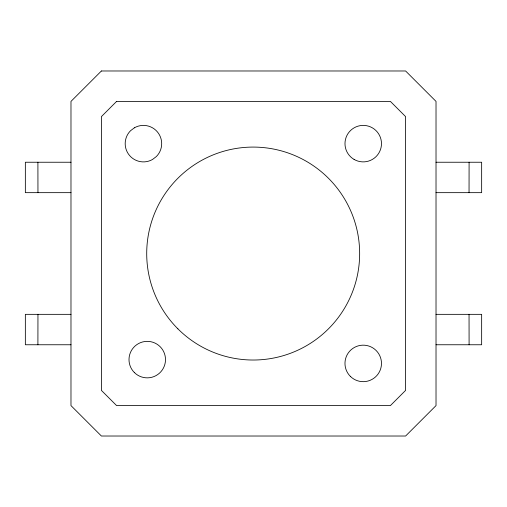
<?xml version="1.0" encoding="UTF-8"?>
<svg xmlns="http://www.w3.org/2000/svg" width="507" height="507" viewBox="0 0 507 507"><rect width="100%" height="100%" fill="white"/><g stroke="black" fill="none" stroke-linecap="round" stroke-linejoin="round"><path stroke-width="0.76" d="M70.98 162.24L25.35 162.24L25.35 192.66L70.98 192.66M436.02 162.24L481.65 162.24L481.65 192.66L436.02 192.66M70.98 314.34L25.35 314.34L25.35 344.76L70.98 344.76M436.02 314.34L481.65 314.34L481.65 344.76L436.02 344.76M134.349 372.512A18.246 18.246 0 0 0 164.876 364.324A18.246 18.246 0 0 0 142.518 341.984A18.246 18.246 0 0 0 134.349 372.512L134.374 372.531M469.095 162.24L469.045 192.66M469.045 314.34L469.095 344.76M37.905 162.24L37.955 192.66M37.955 314.34L37.905 344.76M101.4 70.98L70.98 101.4L70.98 405.6L101.4 436.02L405.6 436.02L436.02 405.6L436.02 101.4L405.6 70.98L101.4 70.98M116.61 101.4L101.4 116.61L101.4 390.39L116.61 405.6L390.39 405.6L405.6 390.39L405.6 116.61L390.39 101.4L116.61 101.4M134.323 127.834L130.54 130.73A18.252 18.252 0 0 0 152.575 159.445L156.352 156.543A18.252 18.252 0 0 0 134.323 127.834M177.894 328.84A106.47 106.47 0 0 0 356.022 281.112A106.47 106.47 0 0 0 225.621 150.712A106.47 106.47 0 0 0 177.894 328.84M354.108 159.439A18.246 18.246 0 0 0 381.479 143.639A18.246 18.246 0 0 0 354.114 127.834A18.246 18.246 0 0 0 354.108 159.439M350.356 376.359A18.252 18.252 0 0 0 380.871 368.095A18.252 18.252 0 0 0 358.455 345.799A18.252 18.252 0 0 0 350.356 376.359"/></g></svg>
